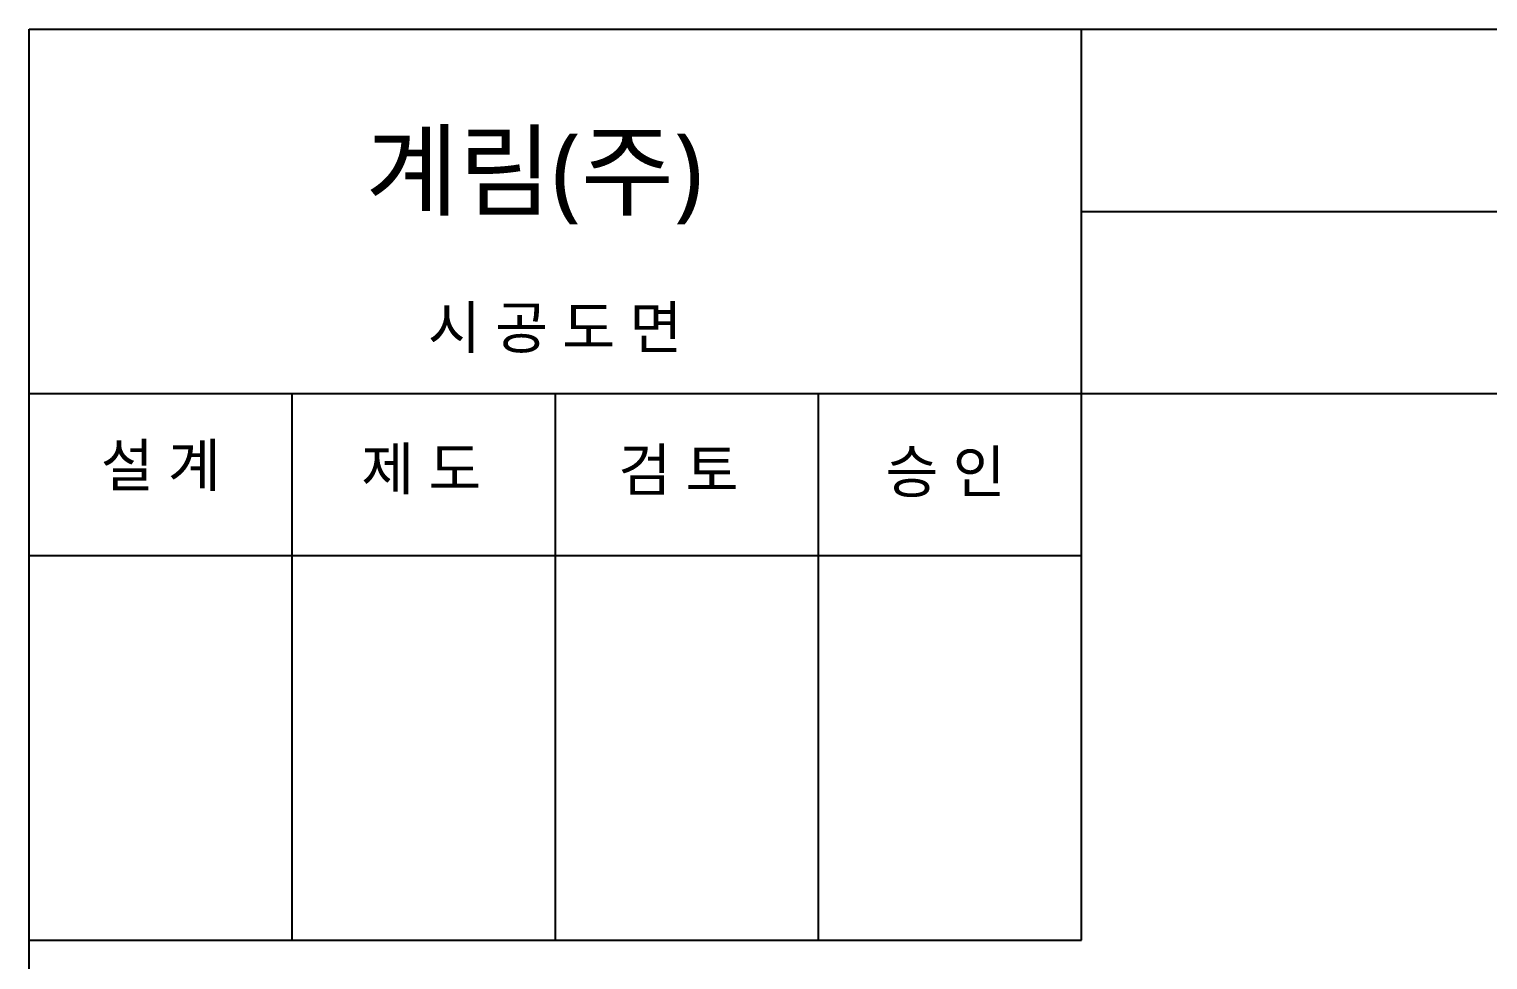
# Model space of a CAD drawing. Header units: millimetres. Extents: x 0 to 4679, y -4094 to -981.
# Drawn here: x 0 to 865, y -1533 to -981 of the extents above; entities that cross this region are included whole.
import ezdxf
from ezdxf.enums import TextEntityAlignment as Align

# ---------------------------------------------------------------- set-up
doc = ezdxf.new("R2010")
doc.units = ezdxf.units.MM
doc.layers.add('TEXT', color=7, linetype='Continuous')
doc.layers.add('도각라인', color=7, linetype='Continuous')
doc.styles.add('맑은고딕_통일', font='malgun.ttf', dxfattribs={"height": 25})

msp = doc.modelspace()

# ---------------------------------------------------------------- linework, layer by layer
at = {"layer": '도각라인', "color": 7}
for p, q in [((0, -4016.91), (0, -980.91)), ((0, -980.91), (2160, -980.91)), ((624, -1520.91), (624, -980.91)), ((624, -1088.91), (2160, -1088.91)), ((0, -1196.91), (2160, -1196.91)), ((156, -1520.91), (156, -1196.91)), ((312, -1520.91), (312, -1196.91)), ((468, -1520.91), (468, -1196.91)), ((0, -1292.91), (624, -1292.91)), ((0, -1520.91), (624, -1520.91))]:
    msp.add_line(p, q, dxfattribs=at)

# ---------------------------------------------------------------- texts
at = {"layer": 'TEXT', "style": '맑은고딕_통일'}
msp.add_text('계림(주)', height=44, dxfattribs=at).set_placement((199.43, -1086.81))
for s, p in [('시 공 도 면', (311.83, -1157.71)), ('설 계', (78.05, -1239.43)), ('제 도', (232.5, -1241.48)), ('검 토', (384.91, -1242.17)), ('승 인', (543.29, -1243.19))]:
    msp.add_text(s, height=25, dxfattribs=at).set_placement(p, align=Align.MIDDLE_CENTER)

doc.saveas('drawing.dxf')
